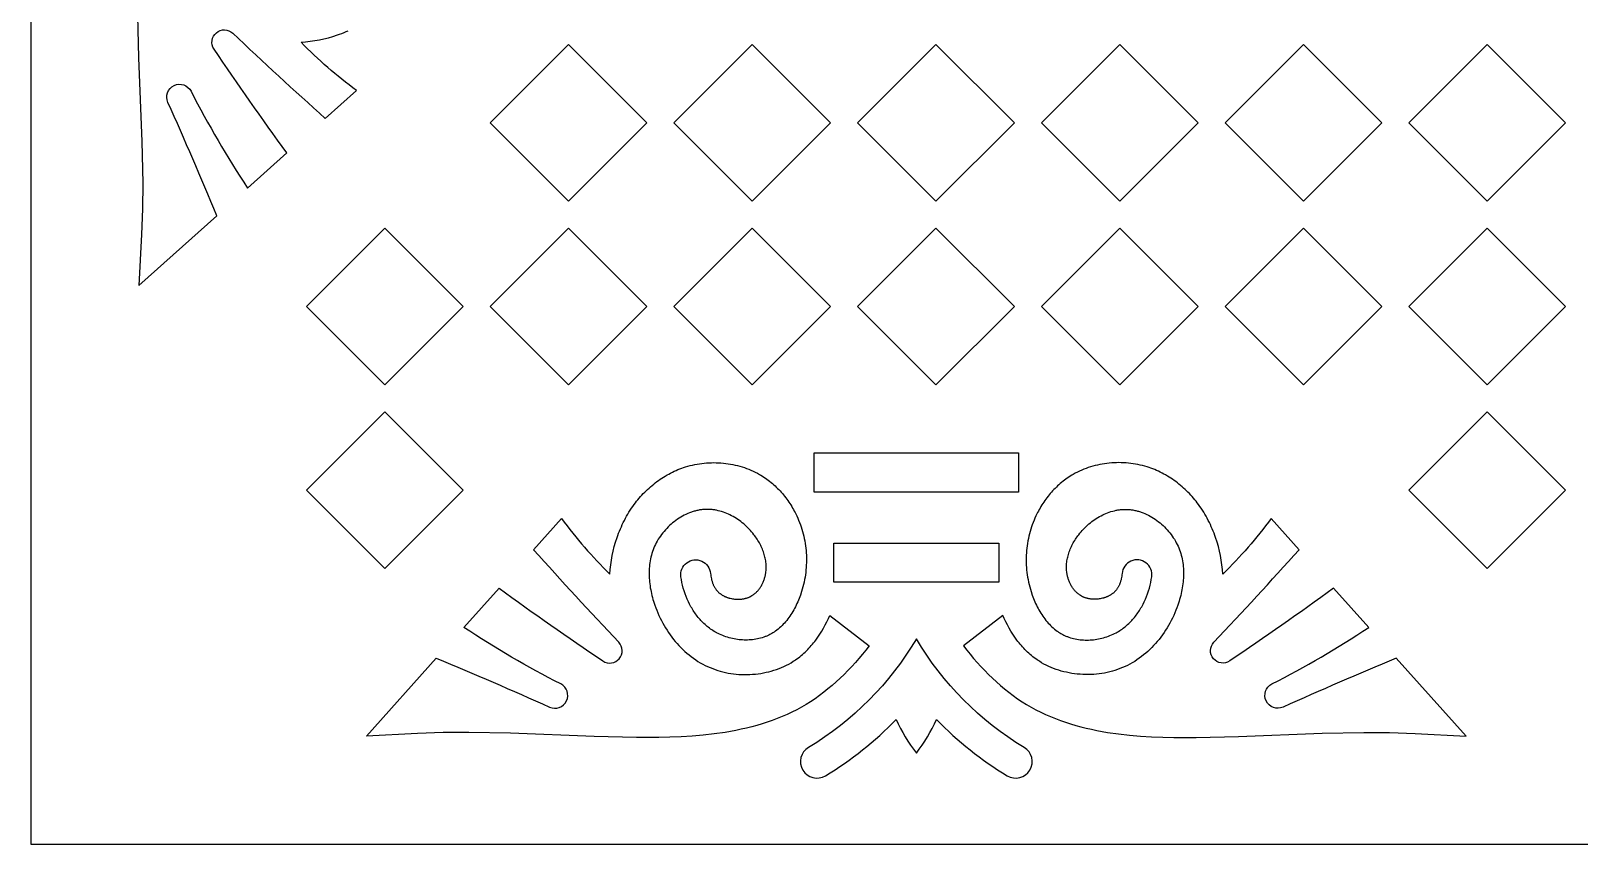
# Model space of a CAD drawing. Extents: x 15850 to 16789, y -660 to 1170.
# Drawn here: x 15850.3 to 16319.7, y -659.9 to -413.4 of the extents above; entities that cross this region are included whole.
import ezdxf

# ---------------------------------------------------------------- set-up
doc = ezdxf.new("R2010")
doc.units = 0
doc.layers.get('0').update_dxf_attribs({"linetype": 'CONTINUOUS'})

msp = doc.modelspace()

# ---------------------------------------------------------------- linework, layer by layer
for points in [[(15850.26, -659.93), (16789.06, -659.93), (16789.06, 1170.21), (15850.26, 1170.21)], [(15989.5, -441.22), (16013.26, -464.98), (16037.02, -441.22), (16013.26, -417.46)], [(16045.21, -441.22), (16068.97, -464.98), (16092.73, -441.22), (16068.97, -417.46)], [(16100.92, -441.22), (16124.68, -464.98), (16148.44, -441.22), (16124.68, -417.46)], [(16156.63, -441.22), (16180.39, -464.98), (16204.15, -441.22), (16180.39, -417.46)], [(16212.34, -441.22), (16236.1, -464.98), (16259.86, -441.22), (16236.1, -417.46)], [(16268.05, -441.22), (16291.81, -464.98), (16315.56, -441.22), (16291.81, -417.46)], [(15933.79, -496.93), (15957.55, -520.69), (15981.31, -496.93), (15957.55, -473.17)], [(15989.5, -496.93), (16013.26, -520.69), (16037.02, -496.93), (16013.26, -473.17)], [(16045.21, -496.93), (16068.97, -520.69), (16092.73, -496.93), (16068.97, -473.17)], [(16100.92, -496.93), (16124.68, -520.69), (16148.44, -496.93), (16124.68, -473.17)], [(16156.63, -496.93), (16180.39, -520.69), (16204.15, -496.93), (16180.39, -473.17)], [(16212.34, -496.93), (16236.1, -520.69), (16259.86, -496.93), (16236.1, -473.17)], [(16268.05, -496.93), (16291.81, -520.69), (16315.56, -496.93), (16291.81, -473.17)], [(15933.79, -552.64), (15957.55, -576.4), (15981.31, -552.64), (15957.55, -528.88)], [(16268.05, -552.64), (16291.81, -576.4), (16315.56, -552.64), (16291.81, -528.88)], [(16087.7, -541.35), (16149.73, -541.35), (16149.73, -553.18), (16087.7, -553.18)], [(16093.66, -568.65), (16143.77, -568.65), (16143.77, -580.49), (16093.66, -580.49)]]:
    msp.add_lwpolyline(points, close=True)
msp.add_lwpolyline([(15882.53, -408.64), (15882.83, -421.56), (15883.89, -446.91), (15884.13, -459.55), (15884.04, -467.29), (15883.8, -475.06), (15882.98, -490.59), (15906.62, -469.38, 0.007496), (15891.78, -435.03, -0.975292), (15898.81, -431.66, 0.027938), (15915.96, -461.01), (15927.85, -450.34, -0.009727), (15905.78, -418.85, -0.894674), (15911.45, -414.05, 0.006154), (15939.49, -439.89), (15948.93, -431.42, -0.038203), (15932.14, -416.79), (15933.54, -416.67), (15934.93, -416.51), (15936.33, -416.3), (15937.71, -416.05), (15939.1, -415.75), (15940.47, -415.41), (15941.83, -415.02), (15943.18, -414.58), (15943.85, -414.35), (15944.52, -414.1), (15945.18, -413.84), (15945.83, -413.57), (15946.48, -413.29)], format="xyb")
for points in [[(16104.45, -599.82), (16103.44, -601.1), (16102.4, -602.38), (16101.33, -603.64), (16100.25, -604.88), (16099.13, -606.1), (16097.99, -607.3), (16096.83, -608.48), (16095.64, -609.63), (16094.43, -610.75), (16093.19, -611.84), (16091.93, -612.9), (16090.64, -613.92), (16089.34, -614.91), (16088, -615.85), (16086.65, -616.76), (16085.27, -617.62), (16083.87, -618.44), (16082.45, -619.21), (16081.01, -619.94), (16079.54, -620.63), (16078.06, -621.28), (16076.56, -621.89), (16075.04, -622.46), (16073.51, -622.99), (16071.96, -623.49), (16070.39, -623.95), (16068.81, -624.38), (16067.22, -624.77), (16065.62, -625.14), (16064, -625.47), (16062.37, -625.78), (16060.74, -626.06), (16057.44, -626.53), (16054.11, -626.91), (16050.76, -627.2), (16047.39, -627.42), (16044.02, -627.56), (16040.64, -627.64), (16033.91, -627.66), (16021, -627.36), (15995.64, -626.31), (15983.01, -626.07), (15975.26, -626.15), (15967.5, -626.39), (15951.96, -627.21), (15973.17, -603.57, -0.007496), (16007.52, -618.41, 0.975292), (16010.9, -611.38, -0.027938), (15981.55, -594.24), (15992.22, -582.35, 0.009727), (16023.7, -604.41, 0.894674), (16028.51, -598.74, -0.006154), (16002.67, -570.7), (16011.13, -561.26, 0.038203), (16025.77, -578.05), (16025.88, -576.65), (16026.04, -575.26), (16026.25, -573.87), (16026.5, -572.48), (16026.8, -571.09), (16027.14, -569.72), (16027.53, -568.36), (16027.97, -567.01), (16028.21, -566.34), (16028.45, -565.67), (16028.71, -565.01), (16028.98, -564.36), (16029.27, -563.71), (16029.56, -563.06), (16029.87, -562.42), (16030.19, -561.79), (16030.52, -561.16), (16030.86, -560.54), (16031.21, -559.93), (16031.58, -559.32), (16031.96, -558.72), (16032.35, -558.13), (16032.75, -557.54), (16033.16, -556.97), (16033.53, -556.48), (16033.91, -555.99), (16034.29, -555.52), (16034.69, -555.05), (16035.09, -554.58), (16035.5, -554.13), (16035.92, -553.68), (16036.35, -553.24), (16036.79, -552.81), (16037.23, -552.38), (16037.68, -551.97), (16038.14, -551.56), (16038.61, -551.16), (16039.08, -550.78), (16039.56, -550.4), (16040.05, -550.03), (16040.55, -549.67), (16041.05, -549.31), (16041.56, -548.97), (16042.07, -548.64), (16042.6, -548.33), (16043.13, -548.02), (16043.66, -547.72), (16044.2, -547.43), (16044.75, -547.16), (16045.3, -546.89), (16045.86, -546.64), (16046.43, -546.4), (16047, -546.17), (16047.57, -545.96), (16048.15, -545.76), (16048.74, -545.57), (16049.43, -545.36), (16050.12, -545.18), (16050.82, -545.01), (16051.53, -544.86), (16052.24, -544.72), (16052.96, -544.61), (16053.68, -544.51), (16054.4, -544.43), (16055.12, -544.36), (16055.85, -544.32), (16056.57, -544.29), (16057.3, -544.28), (16058.03, -544.29), (16058.76, -544.32), (16059.48, -544.36), (16060.21, -544.42), (16060.93, -544.5), (16061.65, -544.6), (16062.37, -544.71), (16063.08, -544.85), (16063.79, -545), (16064.49, -545.17), (16065.19, -545.35), (16065.88, -545.56), (16066.57, -545.78), (16067.25, -546.02), (16067.92, -546.27), (16068.58, -546.55), (16069.24, -546.84), (16069.88, -547.15), (16070.52, -547.48), (16071.14, -547.83), (16071.6, -548.1), (16072.06, -548.38), (16072.51, -548.67), (16072.95, -548.97), (16073.39, -549.28), (16073.82, -549.6), (16074.24, -549.93), (16074.66, -550.26), (16075.07, -550.61), (16075.47, -550.96), (16075.87, -551.32), (16076.25, -551.69), (16076.64, -552.07), (16077.01, -552.45), (16077.38, -552.84), (16077.74, -553.24), (16078.09, -553.65), (16078.44, -554.06), (16078.77, -554.48), (16079.1, -554.9), (16079.43, -555.33), (16079.74, -555.77), (16080.05, -556.21), (16080.35, -556.66), (16080.64, -557.11), (16080.92, -557.57), (16081.19, -558.03), (16081.46, -558.49), (16081.72, -558.97), (16081.97, -559.44), (16082.44, -560.41), (16082.74, -561.07), (16083.03, -561.74), (16083.3, -562.42), (16083.56, -563.1), (16083.8, -563.79), (16084.02, -564.49), (16084.22, -565.19), (16084.41, -565.89), (16084.59, -566.6), (16084.74, -567.31), (16084.88, -568.03), (16085.01, -568.75), (16085.11, -569.47), (16085.2, -570.19), (16085.28, -570.92), (16085.33, -571.65), (16085.37, -572.38), (16085.4, -573.12), (16085.4, -573.85), (16085.39, -574.59), (16085.36, -575.33), (16085.32, -576.07), (16085.26, -576.8), (16085.18, -577.54), (16085.08, -578.28), (16084.97, -579.01), (16084.83, -579.75), (16084.69, -580.48), (16084.52, -581.21), (16084.34, -581.95), (16084.13, -582.67), (16083.92, -583.4), (16083.57, -584.44), (16083.38, -584.96), (16083.18, -585.48), (16082.97, -585.99), (16082.76, -586.5), (16082.53, -587), (16082.3, -587.5), (16082.05, -587.99), (16081.8, -588.48), (16081.54, -588.96), (16081.26, -589.44), (16080.98, -589.9), (16080.69, -590.36), (16080.39, -590.81), (16080.08, -591.25), (16079.76, -591.68), (16079.43, -592.1), (16079.09, -592.51), (16078.74, -592.91), (16078.38, -593.3), (16078.01, -593.68), (16077.63, -594.04), (16077.25, -594.39), (16076.85, -594.73), (16076.44, -595.05), (16076.03, -595.36), (16075.81, -595.51), (16075.6, -595.65), (16075.38, -595.79), (16075.16, -595.93), (16074.94, -596.06), (16074.72, -596.19), (16074.49, -596.32), (16074.26, -596.44), (16074.03, -596.55), (16073.79, -596.66), (16073.57, -596.76), (16073.35, -596.86), (16073.12, -596.95), (16072.89, -597.04), (16072.43, -597.21), (16071.97, -597.36), (16071.49, -597.5), (16071.01, -597.62), (16070.52, -597.73), (16070.03, -597.82), (16069.54, -597.9), (16069.04, -597.97), (16068.53, -598.01), (16068.03, -598.05), (16067.52, -598.07), (16067.01, -598.08), (16066.5, -598.07), (16065.99, -598.05), (16065.48, -598.01), (16064.97, -597.96), (16064.46, -597.9), (16063.95, -597.82), (16063.44, -597.73), (16062.94, -597.63), (16062.44, -597.51), (16061.94, -597.38), (16061.45, -597.24), (16060.96, -597.08), (16060.48, -596.91), (16060.01, -596.73), (16059.54, -596.54), (16059.07, -596.33), (16058.62, -596.11), (16058.17, -595.88), (16057.79, -595.67), (16057.41, -595.45), (16057.05, -595.22), (16056.68, -594.98), (16056.33, -594.73), (16055.98, -594.48), (16055.64, -594.21), (16055.3, -593.94), (16054.97, -593.67), (16054.65, -593.38), (16054.33, -593.09), (16054.02, -592.79), (16053.72, -592.48), (16053.42, -592.17), (16053.13, -591.85), (16052.85, -591.52), (16052.57, -591.19), (16052.3, -590.85), (16052.04, -590.51), (16051.78, -590.16), (16051.53, -589.81), (16051.29, -589.45), (16051.05, -589.09), (16050.82, -588.73), (16050.6, -588.35), (16050.38, -587.98), (16050.17, -587.6), (16049.97, -587.22), (16049.59, -586.44), (16049.23, -585.66), (16048.89, -584.84), (16048.58, -584.01), (16048.3, -583.18), (16048.05, -582.33), (16047.83, -581.48), (16047.63, -580.63), (16047.47, -579.76), (16047.33, -578.9, -1.025614), (16056.32, -577.86), (16056.36, -578.27), (16056.41, -578.67), (16056.48, -579.07), (16056.56, -579.46), (16056.6, -579.66), (16056.65, -579.85), (16056.7, -580.04), (16056.76, -580.23), (16056.81, -580.42), (16056.87, -580.61), (16056.94, -580.79), (16057.01, -580.97), (16057.08, -581.15), (16057.16, -581.33), (16057.24, -581.5), (16057.32, -581.67), (16057.41, -581.84), (16057.5, -582.01), (16057.59, -582.17), (16057.69, -582.33), (16057.8, -582.49), (16057.91, -582.64), (16058.02, -582.8), (16058.13, -582.94), (16058.26, -583.09), (16058.38, -583.23), (16058.51, -583.37), (16058.65, -583.5), (16058.76, -583.61), (16058.87, -583.71), (16058.99, -583.81), (16059.11, -583.91), (16059.23, -584), (16059.36, -584.1), (16059.49, -584.19), (16059.62, -584.27), (16059.75, -584.36), (16059.89, -584.44), (16060.03, -584.52), (16060.17, -584.6), (16060.31, -584.68), (16060.45, -584.75), (16060.6, -584.82), (16060.74, -584.89), (16060.89, -584.95), (16061.04, -585.01), (16061.2, -585.07), (16061.35, -585.13), (16061.51, -585.19), (16061.66, -585.24), (16061.82, -585.29), (16061.98, -585.33), (16062.3, -585.42), (16062.63, -585.49), (16062.96, -585.55), (16063.29, -585.61), (16063.62, -585.65), (16063.96, -585.68), (16064.3, -585.69), (16064.63, -585.7), (16064.97, -585.7), (16065.13, -585.69), (16065.3, -585.68), (16065.47, -585.67), (16065.63, -585.65), (16065.8, -585.63), (16065.96, -585.61), (16066.13, -585.59), (16066.29, -585.56), (16066.45, -585.53), (16066.61, -585.49), (16066.77, -585.46), (16066.93, -585.42), (16067.09, -585.38), (16067.24, -585.33), (16067.4, -585.28), (16067.55, -585.23), (16067.7, -585.18), (16067.85, -585.12), (16068, -585.06), (16068.15, -584.99), (16068.29, -584.92), (16068.44, -584.85), (16068.55, -584.8), (16068.65, -584.74), (16068.76, -584.68), (16068.87, -584.61), (16068.97, -584.55), (16069.08, -584.48), (16069.28, -584.35), (16069.48, -584.2), (16069.67, -584.05), (16069.86, -583.89), (16070.04, -583.73), (16070.22, -583.56), (16070.4, -583.38), (16070.56, -583.2), (16070.73, -583.02), (16070.88, -582.83), (16071.04, -582.63), (16071.18, -582.43), (16071.33, -582.23), (16071.46, -582.02), (16071.6, -581.81), (16071.72, -581.59), (16071.85, -581.37), (16071.96, -581.15), (16072.07, -580.92), (16072.18, -580.7), (16072.28, -580.47), (16072.37, -580.23), (16072.46, -580), (16072.55, -579.76), (16072.63, -579.53), (16072.7, -579.29), (16072.77, -579.05), (16072.84, -578.81), (16072.89, -578.57), (16072.94, -578.36), (16072.98, -578.16), (16073.01, -577.96), (16073.05, -577.76), (16073.08, -577.55), (16073.1, -577.35), (16073.14, -576.94), (16073.17, -576.54), (16073.18, -576.13), (16073.18, -575.72), (16073.17, -575.31), (16073.14, -574.91), (16073.1, -574.5), (16073.05, -574.1), (16072.99, -573.69), (16072.91, -573.29), (16072.82, -572.89), (16072.72, -572.49), (16072.61, -572.09), (16072.49, -571.7), (16072.35, -571.3), (16072.21, -570.91), (16072.05, -570.52), (16071.89, -570.14), (16071.71, -569.75), (16071.53, -569.37), (16071.34, -569), (16071.13, -568.62), (16070.92, -568.25), (16070.7, -567.89), (16070.47, -567.53), (16070.24, -567.17), (16069.99, -566.82), (16069.74, -566.47), (16069.48, -566.13), (16069.13, -565.69), (16068.77, -565.26), (16068.4, -564.83), (16068.02, -564.42), (16067.62, -564.02), (16067.22, -563.63), (16066.8, -563.25), (16066.38, -562.88), (16065.95, -562.52), (16065.51, -562.17), (16065.06, -561.84), (16064.6, -561.52), (16064.14, -561.22), (16063.67, -560.92), (16063.19, -560.65), (16062.7, -560.38), (16062.21, -560.13), (16061.72, -559.9), (16061.22, -559.68), (16060.72, -559.48), (16060.21, -559.3), (16059.69, -559.13), (16059.18, -558.98), (16058.66, -558.84), (16058.14, -558.73), (16057.88, -558.68), (16057.61, -558.63), (16057.35, -558.59), (16057.09, -558.55), (16056.83, -558.52), (16056.56, -558.5), (16056.3, -558.47), (16056.03, -558.46), (16055.77, -558.45), (16055.51, -558.44), (16055.24, -558.44), (16054.98, -558.44), (16054.71, -558.45), (16054.45, -558.46), (16054.16, -558.49), (16053.88, -558.51), (16053.59, -558.55), (16053.31, -558.58), (16053.02, -558.63), (16052.74, -558.68), (16052.46, -558.74), (16052.17, -558.8), (16051.89, -558.87), (16051.61, -558.94), (16051.33, -559.02), (16051.05, -559.11), (16050.78, -559.2), (16050.5, -559.29), (16050.22, -559.39), (16049.95, -559.5), (16049.4, -559.72), (16048.86, -559.97), (16048.33, -560.23), (16047.8, -560.51), (16047.29, -560.81), (16046.78, -561.13), (16046.27, -561.46), (16045.78, -561.81), (16045.3, -562.18), (16044.83, -562.56), (16044.36, -562.95), (16043.91, -563.36), (16043.47, -563.78), (16043.05, -564.21), (16042.64, -564.65), (16042.24, -565.11), (16041.85, -565.57), (16041.48, -566.05), (16041.13, -566.53), (16040.79, -567.03), (16040.47, -567.53), (16040.17, -568.04), (16039.88, -568.55), (16039.61, -569.08), (16039.36, -569.61), (16039.13, -570.15), (16038.91, -570.69), (16038.72, -571.24), (16038.54, -571.79), (16038.38, -572.35), (16038.24, -572.91), (16038.11, -573.48), (16038, -574.04), (16037.91, -574.62), (16037.83, -575.19), (16037.77, -575.77), (16037.73, -576.35), (16037.7, -576.93), (16037.68, -577.52), (16037.68, -578.1), (16037.69, -578.69), (16037.72, -579.28), (16037.76, -579.87), (16037.82, -580.46), (16037.89, -581.04), (16037.97, -581.63), (16038.06, -582.22), (16038.17, -582.81), (16038.28, -583.4), (16038.41, -583.98), (16038.55, -584.57), (16038.71, -585.15), (16038.87, -585.73), (16039.04, -586.31), (16039.41, -587.45), (16039.7, -588.26), (16040.01, -589.06), (16040.34, -589.85), (16040.68, -590.63), (16041.05, -591.4), (16041.43, -592.16), (16041.83, -592.92), (16042.25, -593.66), (16042.68, -594.39), (16043.13, -595.11), (16043.6, -595.82), (16044.08, -596.51), (16044.59, -597.19), (16045.1, -597.86), (16045.64, -598.51), (16046.19, -599.14), (16046.75, -599.76), (16047.33, -600.37), (16047.93, -600.95), (16048.54, -601.52), (16049.17, -602.07), (16049.81, -602.6), (16050.46, -603.11), (16051.13, -603.61), (16051.81, -604.08), (16052.51, -604.53), (16053.22, -604.96), (16053.94, -605.36), (16054.68, -605.75), (16055.43, -606.11), (16056.19, -606.44), (16056.97, -606.75), (16057.73, -607.03), (16058.5, -607.28), (16059.28, -607.52), (16060.07, -607.72), (16060.87, -607.91), (16061.67, -608.07), (16062.48, -608.2), (16063.3, -608.32), (16064.12, -608.41), (16064.94, -608.47), (16065.76, -608.52), (16066.59, -608.54), (16067.42, -608.53), (16068.25, -608.51), (16069.07, -608.46), (16069.9, -608.38), (16070.72, -608.29), (16071.54, -608.17), (16072.35, -608.03), (16073.16, -607.86), (16073.96, -607.67), (16074.75, -607.46), (16075.54, -607.23), (16076.31, -606.97), (16077.08, -606.69), (16077.83, -606.38), (16078.57, -606.06), (16079.3, -605.71), (16080.02, -605.34), (16080.72, -604.94), (16081.41, -604.52), (16081.74, -604.31), (16082.08, -604.08), (16082.52, -603.77), (16082.95, -603.45), (16083.38, -603.12), (16083.8, -602.78), (16084.21, -602.44), (16084.61, -602.08), (16085.01, -601.71), (16085.4, -601.34), (16085.78, -600.96), (16086.15, -600.57), (16086.51, -600.17), (16086.87, -599.76), (16087.22, -599.35), (16087.56, -598.93), (16087.9, -598.51), (16088.23, -598.08), (16088.86, -597.2), (16089.46, -596.3), (16090.04, -595.38), (16090.58, -594.45), (16091.1, -593.5), (16091.59, -592.54), (16092.05, -591.57), (16092.48, -590.59)], [(16132.98, -599.82), (16133.99, -601.1), (16135.03, -602.38), (16136.1, -603.64), (16137.18, -604.88), (16138.3, -606.1), (16139.44, -607.3), (16140.6, -608.48), (16141.79, -609.63), (16143, -610.75), (16144.24, -611.84), (16145.5, -612.9), (16146.79, -613.92), (16148.09, -614.91), (16149.43, -615.85), (16150.78, -616.76), (16152.16, -617.62), (16153.56, -618.44), (16154.98, -619.21), (16156.42, -619.94), (16157.89, -620.63), (16159.37, -621.28), (16160.87, -621.89), (16162.39, -622.46), (16163.92, -622.99), (16165.47, -623.49), (16167.04, -623.95), (16168.62, -624.38), (16170.21, -624.77), (16171.81, -625.14), (16173.43, -625.47), (16175.06, -625.78), (16176.69, -626.06), (16179.99, -626.53), (16183.32, -626.91), (16186.67, -627.2), (16190.04, -627.42), (16193.41, -627.56), (16196.79, -627.64), (16203.52, -627.66), (16216.43, -627.36), (16241.79, -626.31), (16254.42, -626.07), (16262.17, -626.15), (16269.93, -626.39), (16285.47, -627.21), (16264.26, -603.57, 0.007496), (16229.91, -618.41, -0.975292), (16226.53, -611.38, 0.027938), (16255.88, -594.24), (16245.21, -582.35, -0.009727), (16213.73, -604.41, -0.894674), (16208.92, -598.74, 0.006154), (16234.76, -570.7), (16226.3, -561.26, -0.038203), (16211.66, -578.05), (16211.55, -576.65), (16211.39, -575.26), (16211.18, -573.87), (16210.93, -572.48), (16210.63, -571.09), (16210.29, -569.72), (16209.9, -568.36), (16209.46, -567.01), (16209.22, -566.34), (16208.98, -565.67), (16208.72, -565.01), (16208.45, -564.36), (16208.16, -563.71), (16207.87, -563.06), (16207.56, -562.42), (16207.24, -561.79), (16206.91, -561.16), (16206.57, -560.54), (16206.22, -559.93), (16205.85, -559.32), (16205.47, -558.72), (16205.08, -558.13), (16204.68, -557.54), (16204.27, -556.97), (16203.9, -556.48), (16203.52, -555.99), (16203.14, -555.52), (16202.74, -555.05), (16202.34, -554.58), (16201.93, -554.13), (16201.51, -553.68), (16201.08, -553.24), (16200.64, -552.81), (16200.2, -552.38), (16199.75, -551.97), (16199.29, -551.56), (16198.82, -551.16), (16198.35, -550.78), (16197.87, -550.4), (16197.38, -550.03), (16196.88, -549.67), (16196.38, -549.31), (16195.87, -548.97), (16195.36, -548.64), (16194.83, -548.33), (16194.3, -548.02), (16193.77, -547.72), (16193.23, -547.43), (16192.68, -547.16), (16192.13, -546.89), (16191.57, -546.64), (16191, -546.4), (16190.43, -546.17), (16189.86, -545.96), (16189.28, -545.76), (16188.69, -545.57), (16188, -545.36), (16187.31, -545.18), (16186.61, -545.01), (16185.9, -544.86), (16185.19, -544.72), (16184.47, -544.61), (16183.75, -544.51), (16183.03, -544.43), (16182.31, -544.36), (16181.58, -544.32), (16180.86, -544.29), (16180.13, -544.28), (16179.4, -544.29), (16178.67, -544.32), (16177.95, -544.36), (16177.22, -544.42), (16176.5, -544.5), (16175.78, -544.6), (16175.06, -544.71), (16174.35, -544.85), (16173.64, -545), (16172.94, -545.17), (16172.24, -545.35), (16171.55, -545.56), (16170.86, -545.78), (16170.18, -546.02), (16169.51, -546.27), (16168.85, -546.55), (16168.19, -546.84), (16167.55, -547.15), (16166.91, -547.48), (16166.29, -547.83), (16165.83, -548.1), (16165.37, -548.38), (16164.92, -548.67), (16164.48, -548.97), (16164.04, -549.28), (16163.61, -549.6), (16163.19, -549.93), (16162.77, -550.26), (16162.36, -550.61), (16161.96, -550.96), (16161.56, -551.32), (16161.18, -551.69), (16160.79, -552.07), (16160.42, -552.45), (16160.05, -552.84), (16159.69, -553.24), (16159.34, -553.65), (16158.99, -554.06), (16158.66, -554.48), (16158.33, -554.9), (16158, -555.33), (16157.69, -555.77), (16157.38, -556.21), (16157.08, -556.66), (16156.79, -557.11), (16156.51, -557.57), (16156.24, -558.03), (16155.97, -558.49), (16155.71, -558.97), (16155.46, -559.44), (16154.99, -560.41), (16154.69, -561.07), (16154.4, -561.74), (16154.13, -562.42), (16153.87, -563.1), (16153.64, -563.79), (16153.41, -564.49), (16153.21, -565.19), (16153.02, -565.89), (16152.84, -566.6), (16152.69, -567.31), (16152.55, -568.03), (16152.42, -568.75), (16152.32, -569.47), (16152.23, -570.19), (16152.15, -570.92), (16152.1, -571.65), (16152.06, -572.38), (16152.03, -573.12), (16152.03, -573.85), (16152.04, -574.59), (16152.07, -575.33), (16152.11, -576.07), (16152.17, -576.8), (16152.25, -577.54), (16152.35, -578.28), (16152.46, -579.01), (16152.6, -579.75), (16152.75, -580.48), (16152.91, -581.21), (16153.09, -581.95), (16153.3, -582.67), (16153.52, -583.4), (16153.86, -584.44), (16154.05, -584.96), (16154.25, -585.48), (16154.46, -585.99), (16154.67, -586.5), (16154.9, -587), (16155.13, -587.5), (16155.38, -587.99), (16155.63, -588.48), (16155.89, -588.96), (16156.17, -589.44), (16156.45, -589.9), (16156.74, -590.36), (16157.04, -590.81), (16157.35, -591.25), (16157.67, -591.68), (16158, -592.1), (16158.34, -592.51), (16158.69, -592.91), (16159.05, -593.3), (16159.42, -593.68), (16159.8, -594.04), (16160.18, -594.39), (16160.58, -594.73), (16160.99, -595.05), (16161.4, -595.36), (16161.62, -595.51), (16161.83, -595.65), (16162.05, -595.79), (16162.27, -595.93), (16162.49, -596.06), (16162.71, -596.19), (16162.94, -596.32), (16163.17, -596.44), (16163.4, -596.55), (16163.64, -596.66), (16163.86, -596.76), (16164.08, -596.86), (16164.31, -596.95), (16164.54, -597.04), (16165, -597.21), (16165.47, -597.36), (16165.94, -597.5), (16166.42, -597.62), (16166.91, -597.73), (16167.4, -597.82), (16167.89, -597.9), (16168.39, -597.97), (16168.9, -598.01), (16169.4, -598.05), (16169.91, -598.07), (16170.42, -598.08), (16170.93, -598.07), (16171.44, -598.05), (16171.95, -598.01), (16172.46, -597.96), (16172.97, -597.9), (16173.48, -597.82), (16173.99, -597.73), (16174.49, -597.63), (16174.99, -597.51), (16175.49, -597.38), (16175.98, -597.24), (16176.47, -597.08), (16176.95, -596.91), (16177.42, -596.73), (16177.89, -596.54), (16178.36, -596.33), (16178.81, -596.11), (16179.26, -595.88), (16179.64, -595.67), (16180.02, -595.45), (16180.39, -595.22), (16180.75, -594.98), (16181.1, -594.73), (16181.45, -594.48), (16181.79, -594.21), (16182.13, -593.94), (16182.46, -593.67), (16182.78, -593.38), (16183.1, -593.09), (16183.41, -592.79), (16183.71, -592.48), (16184.01, -592.17), (16184.3, -591.85), (16184.58, -591.52), (16184.86, -591.19), (16185.13, -590.85), (16185.39, -590.51), (16185.65, -590.16), (16185.9, -589.81), (16186.14, -589.45), (16186.38, -589.09), (16186.61, -588.73), (16186.83, -588.35), (16187.05, -587.98), (16187.26, -587.6), (16187.46, -587.22), (16187.84, -586.44), (16188.2, -585.66), (16188.54, -584.84), (16188.85, -584.01), (16189.13, -583.18), (16189.38, -582.33), (16189.6, -581.48), (16189.8, -580.63), (16189.96, -579.76), (16190.1, -578.9, 1.025614), (16181.11, -577.86), (16181.07, -578.27), (16181.02, -578.67), (16180.95, -579.07), (16180.87, -579.46), (16180.83, -579.66), (16180.78, -579.85), (16180.73, -580.04), (16180.67, -580.23), (16180.62, -580.42), (16180.56, -580.61), (16180.49, -580.79), (16180.42, -580.97), (16180.35, -581.15), (16180.27, -581.33), (16180.19, -581.5), (16180.11, -581.67), (16180.02, -581.84), (16179.93, -582.01), (16179.84, -582.17), (16179.74, -582.33), (16179.63, -582.49), (16179.53, -582.64), (16179.41, -582.8), (16179.3, -582.94), (16179.17, -583.09), (16179.05, -583.23), (16178.92, -583.37), (16178.78, -583.5), (16178.67, -583.61), (16178.56, -583.71), (16178.44, -583.81), (16178.32, -583.91), (16178.2, -584), (16178.07, -584.1), (16177.94, -584.19), (16177.81, -584.27), (16177.68, -584.36), (16177.54, -584.44), (16177.41, -584.52), (16177.27, -584.6), (16177.12, -584.68), (16176.98, -584.75), (16176.83, -584.82), (16176.69, -584.89), (16176.54, -584.95), (16176.39, -585.01), (16176.23, -585.07), (16176.08, -585.13), (16175.92, -585.19), (16175.77, -585.24), (16175.61, -585.29), (16175.45, -585.33), (16175.13, -585.42), (16174.8, -585.49), (16174.47, -585.55), (16174.14, -585.61), (16173.81, -585.65), (16173.47, -585.68), (16173.13, -585.69), (16172.8, -585.7), (16172.46, -585.7), (16172.3, -585.69), (16172.13, -585.68), (16171.96, -585.67), (16171.8, -585.65), (16171.63, -585.63), (16171.47, -585.61), (16171.3, -585.59), (16171.14, -585.56), (16170.98, -585.53), (16170.82, -585.49), (16170.66, -585.46), (16170.5, -585.42), (16170.34, -585.38), (16170.19, -585.33), (16170.03, -585.28), (16169.88, -585.23), (16169.73, -585.18), (16169.58, -585.12), (16169.43, -585.06), (16169.28, -584.99), (16169.14, -584.92), (16168.99, -584.85), (16168.88, -584.8), (16168.78, -584.74), (16168.67, -584.68), (16168.56, -584.61), (16168.46, -584.55), (16168.35, -584.48), (16168.15, -584.35), (16167.95, -584.2), (16167.76, -584.05), (16167.57, -583.89), (16167.39, -583.73), (16167.21, -583.56), (16167.03, -583.38), (16166.87, -583.2), (16166.7, -583.02), (16166.55, -582.83), (16166.39, -582.63), (16166.25, -582.43), (16166.1, -582.23), (16165.97, -582.02), (16165.83, -581.81), (16165.71, -581.59), (16165.58, -581.37), (16165.47, -581.15), (16165.36, -580.92), (16165.25, -580.7), (16165.15, -580.47), (16165.06, -580.23), (16164.97, -580), (16164.88, -579.76), (16164.8, -579.53), (16164.73, -579.29), (16164.66, -579.05), (16164.6, -578.81), (16164.54, -578.57), (16164.49, -578.36), (16164.45, -578.16), (16164.42, -577.96), (16164.38, -577.76), (16164.35, -577.55), (16164.33, -577.35), (16164.29, -576.94), (16164.26, -576.54), (16164.25, -576.13), (16164.25, -575.72), (16164.26, -575.31), (16164.29, -574.91), (16164.33, -574.5), (16164.38, -574.1), (16164.44, -573.69), (16164.52, -573.29), (16164.61, -572.89), (16164.71, -572.49), (16164.82, -572.09), (16164.94, -571.7), (16165.08, -571.3), (16165.22, -570.91), (16165.38, -570.52), (16165.54, -570.14), (16165.72, -569.75), (16165.9, -569.37), (16166.09, -569), (16166.3, -568.62), (16166.51, -568.25), (16166.73, -567.89), (16166.96, -567.53), (16167.19, -567.17), (16167.44, -566.82), (16167.69, -566.47), (16167.95, -566.13), (16168.3, -565.69), (16168.66, -565.26), (16169.03, -564.83), (16169.42, -564.42), (16169.81, -564.02), (16170.21, -563.63), (16170.63, -563.25), (16171.05, -562.88), (16171.48, -562.52), (16171.92, -562.17), (16172.37, -561.84), (16172.83, -561.52), (16173.29, -561.22), (16173.76, -560.92), (16174.24, -560.65), (16174.73, -560.38), (16175.22, -560.13), (16175.71, -559.9), (16176.21, -559.68), (16176.71, -559.48), (16177.22, -559.3), (16177.74, -559.13), (16178.25, -558.98), (16178.77, -558.84), (16179.29, -558.73), (16179.55, -558.68), (16179.82, -558.63), (16180.08, -558.59), (16180.34, -558.55), (16180.6, -558.52), (16180.87, -558.5), (16181.13, -558.47), (16181.4, -558.46), (16181.66, -558.45), (16181.92, -558.44), (16182.19, -558.44), (16182.45, -558.44), (16182.72, -558.45), (16182.98, -558.46), (16183.27, -558.49), (16183.55, -558.51), (16183.84, -558.55), (16184.12, -558.58), (16184.41, -558.63), (16184.69, -558.68), (16184.97, -558.74), (16185.26, -558.8), (16185.54, -558.87), (16185.82, -558.94), (16186.1, -559.02), (16186.38, -559.11), (16186.66, -559.2), (16186.93, -559.29), (16187.21, -559.39), (16187.48, -559.5), (16188.03, -559.72), (16188.57, -559.97), (16189.1, -560.23), (16189.63, -560.51), (16190.14, -560.81), (16190.65, -561.13), (16191.16, -561.46), (16191.65, -561.81), (16192.13, -562.18), (16192.61, -562.56), (16193.07, -562.95), (16193.52, -563.36), (16193.96, -563.78), (16194.38, -564.21), (16194.79, -564.65), (16195.19, -565.11), (16195.58, -565.57), (16195.95, -566.05), (16196.3, -566.53), (16196.64, -567.03), (16196.96, -567.53), (16197.26, -568.04), (16197.55, -568.55), (16197.82, -569.08), (16198.07, -569.61), (16198.3, -570.15), (16198.52, -570.69), (16198.71, -571.24), (16198.89, -571.79), (16199.05, -572.35), (16199.19, -572.91), (16199.32, -573.48), (16199.43, -574.04), (16199.52, -574.62), (16199.6, -575.19), (16199.66, -575.77), (16199.7, -576.35), (16199.73, -576.93), (16199.75, -577.52), (16199.75, -578.1), (16199.74, -578.69), (16199.71, -579.28), (16199.67, -579.87), (16199.61, -580.46), (16199.54, -581.04), (16199.46, -581.63), (16199.37, -582.22), (16199.26, -582.81), (16199.15, -583.4), (16199.02, -583.98), (16198.88, -584.57), (16198.73, -585.15), (16198.56, -585.73), (16198.39, -586.31), (16198.02, -587.45), (16197.73, -588.26), (16197.42, -589.06), (16197.09, -589.85), (16196.75, -590.63), (16196.38, -591.4), (16196, -592.16), (16195.6, -592.92), (16195.18, -593.66), (16194.75, -594.39), (16194.3, -595.11), (16193.83, -595.82), (16193.35, -596.51), (16192.84, -597.19), (16192.33, -597.86), (16191.79, -598.51), (16191.24, -599.14), (16190.68, -599.76), (16190.1, -600.37), (16189.5, -600.95), (16188.89, -601.52), (16188.26, -602.07), (16187.62, -602.6), (16186.97, -603.11), (16186.3, -603.61), (16185.62, -604.08), (16184.92, -604.53), (16184.21, -604.96), (16183.49, -605.36), (16182.75, -605.75), (16182, -606.11), (16181.24, -606.44), (16180.46, -606.75), (16179.7, -607.03), (16178.93, -607.28), (16178.15, -607.52), (16177.36, -607.72), (16176.56, -607.91), (16175.76, -608.07), (16174.95, -608.2), (16174.13, -608.32), (16173.31, -608.41), (16172.49, -608.47), (16171.67, -608.52), (16170.84, -608.54), (16170.01, -608.53), (16169.18, -608.51), (16168.36, -608.46), (16167.53, -608.38), (16166.71, -608.29), (16165.89, -608.17), (16165.08, -608.03), (16164.27, -607.86), (16163.47, -607.67), (16162.68, -607.46), (16161.89, -607.23), (16161.12, -606.97), (16160.35, -606.69), (16159.6, -606.38), (16158.86, -606.06), (16158.13, -605.71), (16157.41, -605.34), (16156.71, -604.94), (16156.02, -604.52), (16155.69, -604.31), (16155.35, -604.08), (16154.91, -603.77), (16154.48, -603.45), (16154.05, -603.12), (16153.63, -602.78), (16153.22, -602.44), (16152.82, -602.08), (16152.42, -601.71), (16152.03, -601.34), (16151.65, -600.96), (16151.28, -600.57), (16150.92, -600.17), (16150.56, -599.76), (16150.21, -599.35), (16149.87, -598.93), (16149.53, -598.51), (16149.2, -598.08), (16148.57, -597.2), (16147.97, -596.3), (16147.39, -595.38), (16146.85, -594.45), (16146.33, -593.5), (16145.84, -592.54), (16145.38, -591.57), (16144.95, -590.59)], [(16118.72, -597.72, -0.12469), (16086.01, -630.65, 1), (16091.15, -639.22, 0.065745), (16112.57, -622.19, 0.052644), (16118.72, -632.35, 0.052644), (16124.86, -622.19, 0.065745), (16146.28, -639.22, 1), (16151.42, -630.65, -0.12469)]]:
    msp.add_lwpolyline(points, format="xyb", close=True)

doc.saveas('drawing.dxf')
